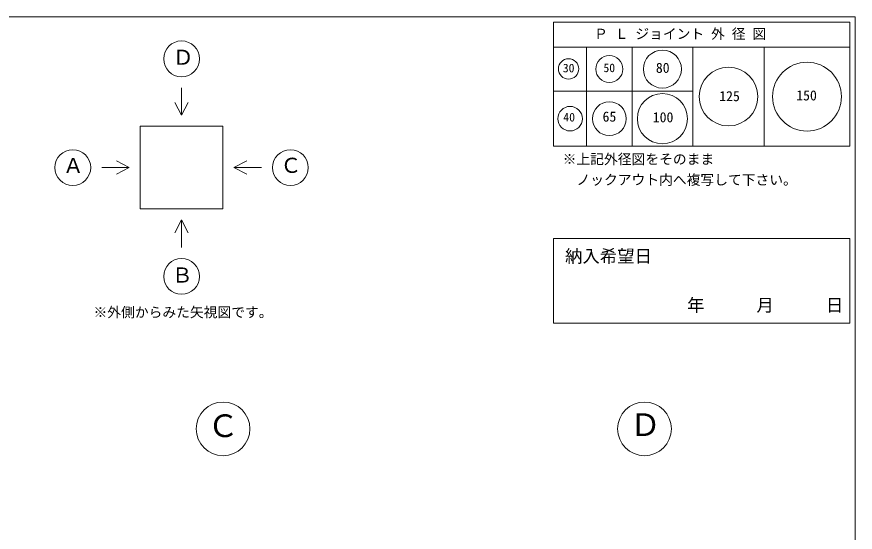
# Model space of a CAD drawing. Units: millimetres, scale not verified. Extents: x -4890 to 4890, y -2339 to 2340.
# Drawn here: x 1846 to 4890, y 468 to 2340 of the extents above; entities that cross this region are included whole.
import ezdxf
from ezdxf.enums import TextEntityAlignment as Align

# ---------------------------------------------------------------- set-up
doc = ezdxf.new("R2010")
doc.units = ezdxf.units.MM
doc.header["$LTSCALE"] = 10
for name, color, linetype, lineweight in [('0-2_waku', 7, 'Continuous', 18), ('0-3_gaikei', 7, 'Continuous', 18), ('0-8_hole', 7, 'Continuous', 18), ('0-E_文字１', 7, 'Continuous', 18)]:
    doc.layers.add(name, color=color, linetype=linetype, lineweight=lineweight)
doc.styles.add('ＭＳ ゴシック', font='')
doc.styles.get('ＭＳ ゴシック').set_extended_font_data('MS Gothic')

msp = doc.modelspace()

# ---------------------------------------------------------------- linework, layer by layer
at = {"layer": '0-2_waku'}
for p, q in [((3794.96, 2319.51), (3794.96, 1869.51)), ((3794.96, 2319.51), (4869.96, 2319.51)), ((3794.96, 2319.51), (4869.96, 2319.51)), ((3794.96, 2319.51), (4869.96, 2319.51)), ((3794.96, 2319.51), (3794.96, 1869.51)), ((3794.96, 2319.51), (4869.96, 2319.51)), ((3794.96, 2319.51), (4869.96, 2319.51)), ((3794.96, 2319.51), (4869.96, 2319.51)), ((4869.96, 2319.51), (4869.96, 1869.51)), ((4869.96, 2319.51), (4869.96, 1869.51)), ((4889.94, 2339.51), (4889.94, -1935.49)), ((3794.96, 2229.51), (4869.96, 2229.51)), ((3914.96, 2229.51), (3914.96, 1869.51)), ((4079.96, 2229.51), (4079.96, 1869.51)), ((4299.96, 2229.51), (4299.96, 1869.51)), ((4559.96, 2229.51), (4559.96, 1869.51)), ((3794.96, 2069.51), (4299.96, 2069.51)), ((3794.96, 1869.51), (4869.96, 1869.51)), ((3794.96, 1869.51), (4869.96, 1869.51))]:
    msp.add_line(p, q, dxfattribs=at)
msp.add_lwpolyline([(-1230.06, 2339.51), (4889.94, 2339.51), (4889.94, -1935.49)], dxfattribs=at)
at = {"layer": '0-3_gaikei'}
for p, q in [((2444.55, 2081.73), (2444.55, 1981.73)), ((2444.55, 1981.73), (2420.43, 2028.11)), ((2444.55, 1981.73), (2468.68, 2028.11)), ((2294.55, 1941.73), (2594.55, 1941.73)), ((2294.55, 1941.73), (2294.55, 1641.73)), ((2594.55, 1941.73), (2594.55, 1641.73)), ((2254.55, 1791.73), (2208.18, 1815.86)), ((2634.55, 1791.73), (2680.93, 1815.86)), ((2154.55, 1791.73), (2254.55, 1791.73)), ((2254.55, 1791.73), (2208.18, 1767.6)), ((2294.55, 1641.73), (2594.55, 1641.73)), ((2444.55, 1601.73), (2420.43, 1555.35)), ((2444.55, 1601.73), (2468.68, 1555.35)), ((2444.55, 1501.73), (2444.55, 1601.73))]:
    msp.add_line(p, q, dxfattribs=at)
msp.add_lwpolyline([(2734.55, 1791.73), (2634.55, 1791.73), (2680.93, 1767.6)], dxfattribs=at)
for centre, radius in [((2444.55, 2186.73), 65), ((2049.55, 1791.73), 65), ((2839.55, 1791.73), 65), ((2444.55, 1396.73), 65), ((2594.94, 843.26), 97.5), ((4124.94, 843.26), 97.5)]:
    msp.add_circle(centre, radius, dxfattribs=at)
at = {"layer": '0-8_hole', "lineweight": 5}
msp.add_lwpolyline([(3794.96, 1534.22), (3794.96, 1227.51), (4869.96, 1227.51), (4869.96, 1534.22)], close=True, dxfattribs=at)
msp.add_lwpolyline([(3794.96, 1534.22), (3794.96, 1227.51), (4869.96, 1227.51), (4869.96, 1534.22)], close=True, dxfattribs=at)
at = {"layer": '0-8_hole'}
for centre, radius in [((3997.46, 2149.51), 49), ((4189.96, 2149.51), 69), ((3849.43, 2150.12), 37), ((4714.96, 2049.51), 125), ((4429.96, 2049.51), 106.5), ((4189.96, 1969.51), 91), ((3854.96, 1969.51), 44.5), ((3997.46, 1969.51), 61.5)]:
    msp.add_circle(centre, radius, dxfattribs=at)

# ---------------------------------------------------------------- texts
at = {"layer": '0-8_hole', "style": 'ＭＳ ゴシック'}
for s, height, p in [('30', 31.16, (3828.44, 2128.4)), ('50', 31.16, (3975.87, 2129.17)), ('80', 36.66, (4166.14, 2124.83)), ('150', 36.66, (4675.77, 2024.74)), ('125', 36.66, (4396.24, 2022.09)), ('40', 31.16, (3830.23, 1949.92)), ('65', 36.66, (3972.68, 1947.79)), ('100', 36.66, (4155.01, 1945.33)), ('納入希望日', 46.19, (3836.72, 1433.45))]:
    msp.add_text(s, height=height, dxfattribs=at).set_placement(p, align=Align.BOTTOM_LEFT)
at = {"layer": '0-E_文字１', "style": 'ＭＳ ゴシック'}
for s, height, p in [('Ｐ Ｌ ジョイント 外 径 図', 36.66, (3941.88, 2248.33)), ('Ｄ', 54.99, (2412.78, 2148.5)), ('Ａ', 54.99, (2013.69, 1755.19)), ('Ｃ', 54.99, (2803.78, 1756.14)), ('※上記外径図をそのまま', 36.66, (3827.91, 1793.31)), ('\u3000ノックアウト内へ複写して下さい。', 36.66, (3827.91, 1718.31)), ('Ｂ', 54.99, (2409.27, 1357.78)), ('\u3000\u3000\u3000年\u3000\u3000\u3000月\u3000\u3000\u3000日', 46.19, (4090.57, 1255.51)), ('※外側からみた矢視図です。', 36.66, (2124.76, 1237.36)), ('Ｃ', 82.48, (2538.87, 788.57)), ('Ｄ', 82.48, (4071.67, 792.29))]:
    msp.add_text(s, height=height, dxfattribs=at).set_placement(p, align=Align.BOTTOM_LEFT)

doc.saveas('drawing.dxf')
